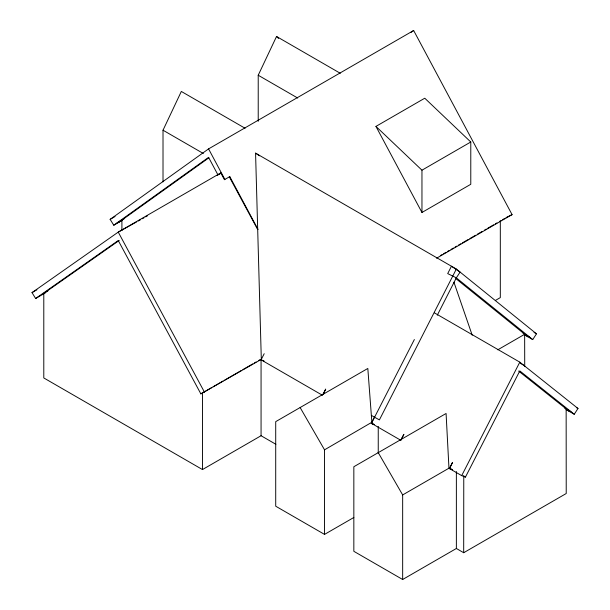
<?xml version="1.0" encoding="UTF-8"?>
<svg xmlns="http://www.w3.org/2000/svg" width="610" height="610" viewBox="0 0 610 610"><rect width="100%" height="100%" fill="white"/><g stroke="black" fill="none" stroke-linecap="round" stroke-linejoin="round"><path stroke-width="0.91" d="M163.015 181.894L163.015 130.212L181.322 91.447L245.083 128.26M258.221 121.283L258.221 75.243L276.536 36.478L340.288 73.291M374.471 417.164L379.405 419.886L456.341 269.048L255.567 153.133L261.309 359.374L200.858 393.869L118.249 240.523L35.632 298.488L32.01 292.617L118.249 232.105L220.782 172.912L224.427 179.668L224.907 179.447L208.574 148.893L413.649 30.5L512.08 214.636L436.577 258.221M322.545 395.318L261.08 359.831L264.199 353.701M371.284 423.264L374.41 417.126L371.353 415.364M353.838 517.486L324.535 534.398L275.712 506.208L275.712 421.64L367.822 368.455L371.871 422.257L371.269 423.454L374.265 424.606M437.286 315.21L456.333 277.855L460.092 272.075L451.453 266.227L447.702 273.593L456.333 277.855L532.736 339.595L536.487 333.822L456.341 269.048M400.839 440.298L403.896 434.32L400.747 440.245L371.444 423.332L374.525 417.316M414.358 339.526L374.532 417.301M434.404 312.846L519.804 362.149L577.99 408.486L574.254 414.274L519.804 370.918L465.438 477.104L461.694 475.632L449.494 468.587L452.536 462.403L449.478 468.381L452.467 469.547M461.694 475.632L519.804 362.149M219.554 174.254L220.782 172.912L217.16 175.451M121.954 220.507L113.78 225.227L110.135 219.371L208.574 148.893M113.78 225.227L208.574 157.357L217.953 174.895M118.66 222.414L208.841 157.845M410.736 32.589L413.649 30.5M275.888 444.293L261.065 435.731L202.474 469.563L43.79 377.948L43.79 293.379L119.24 240.431M110.135 219.371L115.076 216.519M117.028 222.902L124.387 218.654M224.427 179.668L229.795 176.625L258.007 229.413M32.01 292.617L36.928 289.781M43.79 293.379L47.893 291.008M35.632 298.488L45.475 292.808M375.943 126.4L424.766 98.21L470.783 142L470.783 184.281L421.96 212.471L375.943 126.4L421.96 170.19L421.96 212.471M421.96 170.19L470.783 142M200.858 393.869L204.114 391.994M205.738 391.048L211.517 387.716M213.164 386.763L223.069 381.044M224.724 380.091L241.225 370.56M242.879 369.607L252.784 363.888M254.431 362.935L256.086 361.982M258.556 360.556L260.211 359.603M440.321 255.613L441.968 254.667M443.607 253.714L446.07 252.296M447.709 251.35L449.349 250.397M450.988 249.452L453.451 248.034M455.098 247.081L456.737 246.135M458.377 245.189L460.84 243.764M462.479 242.818L468.228 239.501M469.868 238.556L475.609 235.239M477.256 234.293L482.174 231.449M484.637 230.023L486.277 229.078M487.924 228.132L493.665 224.815M495.305 223.87L496.952 222.917M499.415 221.499L501.054 220.553M502.693 219.6L504.333 218.654M505.98 217.709L508.435 216.283M495.389 300.448L500.314 297.604L500.314 221.59M524.646 334.188L524.722 366.557M324.535 534.398L324.535 449.829L371.871 422.257M497.775 349.812L524.722 334.25M448.968 468.198L446.085 413.481L353.838 466.741L353.838 551.31L402.661 579.5L402.661 494.931L449.997 467.603M566.149 408.891L566.225 493.52L463.691 552.721L456.371 548.489L402.661 579.5M136.518 221.971L118.249 232.105L204.48 392.184M138.18 221.049L140.674 219.669M142.336 218.746L143.99 217.823M145.653 216.901L147.315 215.978M229.795 176.625L229.307 176.847L257.702 229.551M509.167 215.955L512.08 214.636M261.08 359.831L264.077 360.99M371.444 423.332L374.441 424.499M449.494 468.587L452.483 469.761M258.221 75.243L297.703 98.035M534.04 332.412L536.487 333.822M523.083 333.304L529.526 337.01M524.562 334.875L532.736 339.595M163.015 130.212L203.321 153.484M520.284 363.255L523.54 365.131M576.343 407.541L577.99 408.486M564.586 408.006L571.029 411.712M566.08 409.554L574.254 414.274M463.806 476.158L465.438 477.104M255.567 153.133L259.479 155.825M518.63 371.055L569.366 411.453M455.891 278.617L527.848 336.781M276.536 36.478L278.572 38.438M378.246 452.643L402.661 494.931M300.128 407.541L324.535 449.829M453.932 282.216L472.209 335.21M463.768 475.708L463.691 552.721M456.371 471.522L456.371 548.489M378.246 426.421L378.246 453.024M261.065 359.717L261.065 435.731M202.474 392.596L202.474 469.563M121.908 220.08L121.908 230.534M325.671 389.188L323.079 394.304L325.671 389.188"/></g></svg>
